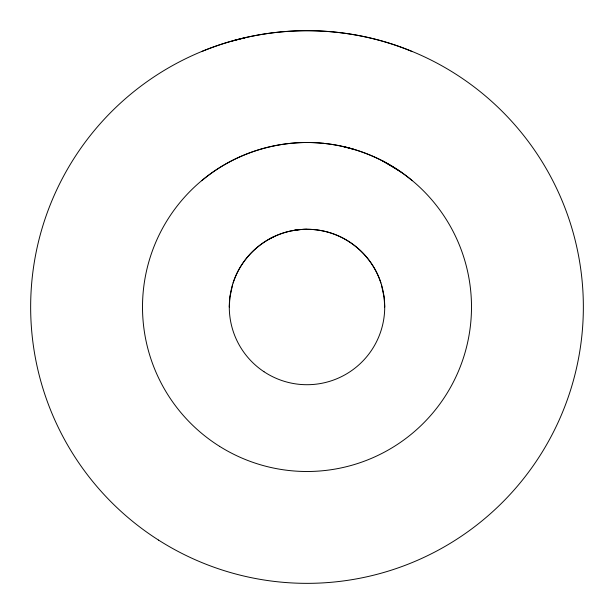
<?xml version="1.0" encoding="UTF-8"?>
<svg xmlns="http://www.w3.org/2000/svg" width="614" height="614" viewBox="0 0 614 614"><rect width="100%" height="100%" fill="white"/><g stroke="black" fill="none" stroke-linecap="round" stroke-linejoin="round"><path stroke-width="0.92" d="M229.283 307L229.897 297.26L232.56 284.812M233.09 282.985C241.463 256.475 265.087 235.646 292.441 230.664A78.185 77.947 90 0 1 307 229.283M201.722 180.7C235.093 152.541 280.061 138.879 323.471 143.338M269.561 238.9L274.466 236.444M201.722 51.53C268.287 23.892 345.774 23.716 412.278 51.63M232.56 40.885L245.116 37.776M323.371 143.323C355.828 146.631 387.304 159.663 412.278 180.708M343.756 146.662L354.792 149.632M382.476 160.837L400.804 171.897M380.91 282.985C372.537 256.475 348.913 235.646 321.559 230.664A78.185 77.947 -90 0 0 292.441 230.664M381.44 284.812L384.103 297.26L384.717 307M158.558 540.097A276.354 276.354 0 0 0 583.093 319.004A276.354 276.354 0 0 0 179.349 61.899A276.354 276.354 0 0 0 158.558 540.097M263.997 371.731A77.717 77.717 0 0 0 384.564 311.881A77.717 77.717 0 0 0 272.447 237.388A77.717 77.717 0 0 0 263.997 371.731M219.559 446.332A164.498 164.498 0 0 0 471.383 313.056A164.498 164.498 0 0 0 230.058 161.612A164.498 164.498 0 0 0 219.559 446.332"/></g></svg>
